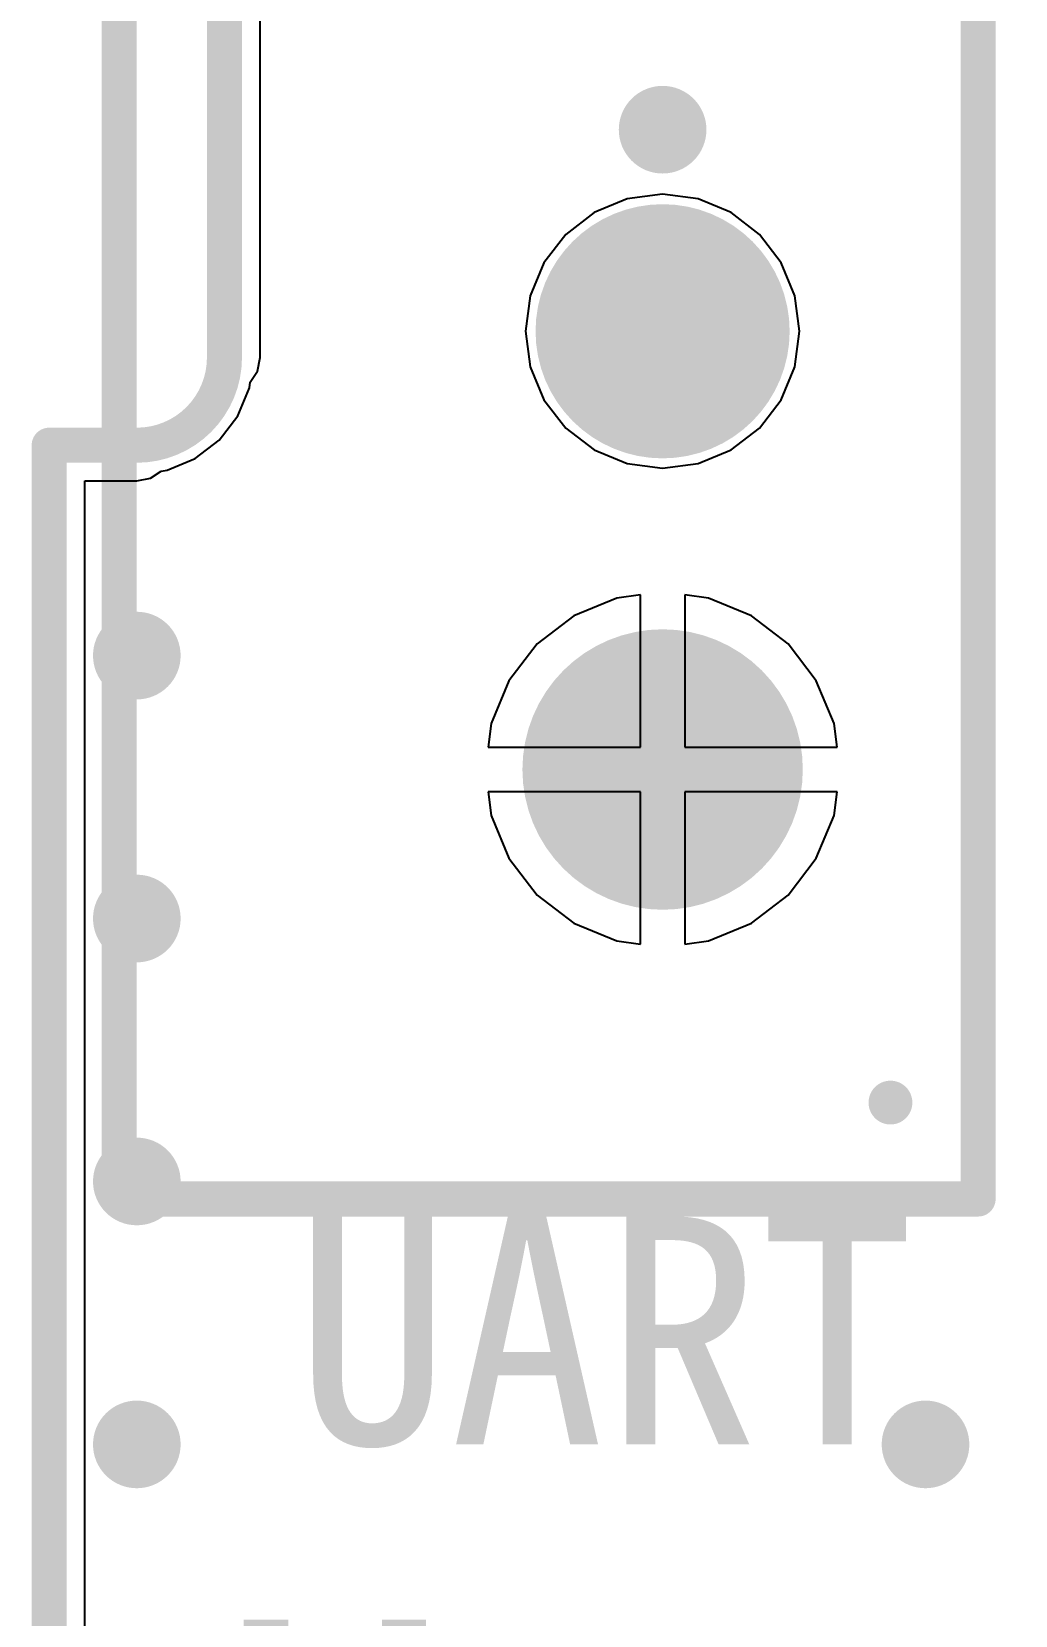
# Model space of a CAD drawing. Header units: millimetres. Extents: x 15 to 120, y 22 to 104.
# Drawn here: x 24.9 to 30.51, y 72.53 to 81.56 of the extents above; entities that cross this region are included whole.
import ezdxf

# ---------------------------------------------------------------- set-up
doc = ezdxf.new("R2010")
doc.units = ezdxf.units.MM
for name, color, linetype in [('BottomLayer', 5, 'Continuous'), ('BottomSolder', 6, 'Continuous'), ('KeepOutLayer', 6, 'Continuous'), ('MultiLayer', 9, 'Continuous'), ('TopLayer', 1, 'Continuous'), ('TopOverlay', 2, 'Continuous'), ('TopSolder', 216, 'Continuous')]:
    doc.layers.add(name, color=color, linetype=linetype)

msp = doc.modelspace()

# ---------------------------------------------------------------- linework, layer by layer
at = {"layer": 'BottomLayer'}
for p, q in [((26.2039, 79.7), (26.2039, 82.7)), ((28.2977, 80.6051), (28.1092, 80.527)), ((28.5, 80.6317), (28.2977, 80.6051)), ((28.7023, 80.6051), (28.5, 80.6317)), ((28.8908, 80.527), (28.7023, 80.6051)), ((28.1092, 80.527), (27.9473, 80.4027)), ((29.0527, 80.4027), (28.8908, 80.527)), ((27.9473, 80.4027), (27.823, 80.2408)), ((29.177, 80.2408), (29.0527, 80.4027)), ((27.823, 80.2408), (27.7449, 80.0523)), ((29.2551, 80.0523), (29.177, 80.2408)), ((27.7449, 80.0523), (27.7183, 79.85)), ((29.2817, 79.85), (29.2551, 80.0523)), ((27.7183, 79.85), (27.7449, 79.6477)), ((29.2551, 79.6477), (29.2817, 79.85)), ((26.1884, 79.622), (26.2039, 79.7)), ((26.1473, 79.5605), (26.1884, 79.622)), ((27.7449, 79.6477), (27.823, 79.4592)), ((29.177, 79.4592), (29.2551, 79.6477)), ((26.0765, 79.3672), (26.143, 79.5277)), ((26.143, 79.5277), (26.1473, 79.5605)), ((27.823, 79.4592), (27.9473, 79.2973)), ((29.0527, 79.2973), (29.177, 79.4592)), ((25.9707, 79.2293), (26.0765, 79.3672)), ((27.9473, 79.2973), (28.1092, 79.173)), ((28.8908, 79.173), (29.0527, 79.2973)), ((25.8328, 79.1235), (25.9707, 79.2293)), ((28.1092, 79.173), (28.2977, 79.0949)), ((28.7023, 79.0949), (28.8908, 79.173)), ((25.578, 79.0116), (25.6395, 79.0527)), ((25.6395, 79.0527), (25.6723, 79.057)), ((25.6723, 79.057), (25.8328, 79.1235)), ((28.2977, 79.0949), (28.5, 79.0683)), ((28.5, 79.0683), (28.7023, 79.0949)), ((25.2039, 40.4039), (25.2039, 78.9961)), ((25.2039, 78.9961), (25.5, 78.9961)), ((25.5, 78.9961), (25.578, 79.0116)), ((28.2379, 78.3282), (27.9937, 78.227)), ((28.373, 78.3459), (28.2379, 78.3282)), ((28.373, 77.477), (28.373, 78.3459)), ((28.7621, 78.3282), (28.627, 78.3459)), ((28.627, 78.3459), (28.627, 77.477)), ((29.0063, 78.227), (28.7621, 78.3282)), ((27.9937, 78.227), (27.7839, 78.0661)), ((29.2161, 78.0661), (29.0063, 78.227)), ((27.7839, 78.0661), (27.623, 77.8563)), ((29.377, 77.8563), (29.2161, 78.0661)), ((27.623, 77.8563), (27.5218, 77.6121)), ((29.4782, 77.6121), (29.377, 77.8563)), ((27.5218, 77.6121), (27.5041, 77.477)), ((29.4959, 77.477), (29.4782, 77.6121)), ((27.5041, 77.477), (28.373, 77.477)), ((28.627, 77.477), (29.4959, 77.477)), ((28.373, 77.223), (27.5041, 77.223)), ((27.5041, 77.223), (27.5218, 77.0879)), ((28.373, 76.3541), (28.373, 77.223)), ((29.4959, 77.223), (28.627, 77.223)), ((28.627, 77.223), (28.627, 76.3541)), ((29.4782, 77.0879), (29.4959, 77.223)), ((27.5218, 77.0879), (27.623, 76.8437)), ((29.377, 76.8437), (29.4782, 77.0879)), ((27.623, 76.8437), (27.7839, 76.6339)), ((29.2161, 76.6339), (29.377, 76.8437)), ((27.7839, 76.6339), (27.9937, 76.473)), ((29.0063, 76.473), (29.2161, 76.6339)), ((27.9937, 76.473), (28.2379, 76.3718)), ((28.7621, 76.3718), (29.0063, 76.473)), ((28.2379, 76.3718), (28.373, 76.3541)), ((28.627, 76.3541), (28.7621, 76.3718))]:
    msp.add_line(p, q, dxfattribs=at)
for points, const_width in [([(28.375, 81, 1), (28.625, 81, 1)], 0.25), ([(28.1625, 79.85, 1), (28.8375, 79.85, 1)], 0.675), ([(25.375, 78, 1), (25.625, 78, 1)], 0.25), ([(28.125, 77.35, 1), (28.875, 77.35, 1)], 0.75), ([(25.375, 76.5, 1), (25.625, 76.5, 1)], 0.25), ([(25.375, 75, 1), (25.625, 75, 1)], 0.25), ([(25.375, 73.5, 1), (25.625, 73.5, 1)], 0.25), ([(29.875, 73.5, 1), (30.125, 73.5, 1)], 0.25)]:
    msp.add_lwpolyline(points, format="xyb", close=True, dxfattribs=dict(at, const_width=const_width))
at = {"layer": 'BottomSolder'}
for points, const_width in [([(28.1375, 79.85, 1), (28.8625, 79.85, 1)], 0.725), ([(28.1375, 79.85, 1), (28.8625, 79.85, 1)], 0.725), ([(28.1, 77.35, 1), (28.9, 77.35, 1)], 0.8), ([(28.1, 77.35, 1), (28.9, 77.35, 1)], 0.8)]:
    msp.add_lwpolyline(points, format="xyb", close=True, dxfattribs=dict(at, const_width=const_width))
at = {"layer": 'KeepOutLayer', "const_width": 0.2}
for points in [[(26, 79.7), (26, 82.7)], [(25, 40.2), (25, 79.2)], [(25, 79.2), (25.5, 79.2)]]:
    msp.add_lwpolyline(points, dxfattribs=at)
msp.add_lwpolyline([(26, 79.7, -0.414212), (25.5, 79.2)], format="xyb", dxfattribs=at)
at = {"layer": 'KeepOutLayer', "const_width": 0.1}
for points in [[(25.95, 79.7, 1), (26.05, 79.7, 1)], [(25.95, 79.7, 1), (26.05, 79.7, 1)], [(24.95, 79.2, 1), (25.05, 79.2, 1)], [(24.95, 79.2, 1), (25.05, 79.2, 1)], [(25.45, 79.2, 1), (25.55, 79.2, 1)], [(25.45, 79.2, 1), (25.55, 79.2, 1)]]:
    msp.add_lwpolyline(points, format="xyb", close=True, dxfattribs=at)
at = {"layer": 'MultiLayer'}
for points, const_width in [([(28.375, 81, 1), (28.625, 81, 1)], 0.25), ([(25.375, 78, 1), (25.625, 78, 1)], 0.25), ([(25.375, 76.5, 1), (25.625, 76.5, 1)], 0.25), ([(29.7375, 75.45, 1), (29.8625, 75.45, 1)], 0.125), ([(25.375, 75, 1), (25.625, 75, 1)], 0.25), ([(25.375, 73.5, 1), (25.625, 73.5, 1)], 0.25), ([(29.875, 73.5, 1), (30.125, 73.5, 1)], 0.25)]:
    msp.add_lwpolyline(points, format="xyb", close=True, dxfattribs=dict(at, const_width=const_width))
at = {"layer": 'TopLayer'}
for p, q in [((26.2039, 79.7), (26.2039, 82.7)), ((28.2977, 80.6051), (28.1092, 80.527)), ((28.5, 80.6317), (28.2977, 80.6051)), ((28.7023, 80.6051), (28.5, 80.6317)), ((28.8908, 80.527), (28.7023, 80.6051)), ((28.1092, 80.527), (27.9473, 80.4027)), ((29.0527, 80.4027), (28.8908, 80.527)), ((27.9473, 80.4027), (27.823, 80.2408)), ((29.177, 80.2408), (29.0527, 80.4027)), ((27.823, 80.2408), (27.7449, 80.0523)), ((29.2551, 80.0523), (29.177, 80.2408)), ((27.7449, 80.0523), (27.7183, 79.85)), ((29.2817, 79.85), (29.2551, 80.0523)), ((27.7183, 79.85), (27.7449, 79.6477)), ((29.2551, 79.6477), (29.2817, 79.85)), ((26.1884, 79.622), (26.2039, 79.7)), ((26.1473, 79.5605), (26.1884, 79.622)), ((27.7449, 79.6477), (27.823, 79.4592)), ((29.177, 79.4592), (29.2551, 79.6477)), ((26.0765, 79.3672), (26.143, 79.5277)), ((26.143, 79.5277), (26.1473, 79.5605)), ((27.823, 79.4592), (27.9473, 79.2973)), ((29.0527, 79.2973), (29.177, 79.4592)), ((25.9707, 79.2293), (26.0765, 79.3672)), ((27.9473, 79.2973), (28.1092, 79.173)), ((28.8908, 79.173), (29.0527, 79.2973)), ((25.8328, 79.1235), (25.9707, 79.2293)), ((28.1092, 79.173), (28.2977, 79.0949)), ((28.7023, 79.0949), (28.8908, 79.173)), ((25.578, 79.0116), (25.6395, 79.0527)), ((25.6395, 79.0527), (25.6723, 79.057)), ((25.6723, 79.057), (25.8328, 79.1235)), ((28.2977, 79.0949), (28.5, 79.0683)), ((28.5, 79.0683), (28.7023, 79.0949)), ((25.2039, 40.4039), (25.2039, 78.9961)), ((25.2039, 78.9961), (25.5, 78.9961)), ((25.5, 78.9961), (25.578, 79.0116)), ((28.2379, 78.3282), (27.9937, 78.227)), ((28.373, 78.3459), (28.2379, 78.3282)), ((28.373, 77.477), (28.373, 78.3459)), ((28.7621, 78.3282), (28.627, 78.3459)), ((28.627, 78.3459), (28.627, 77.477)), ((29.0063, 78.227), (28.7621, 78.3282)), ((27.9937, 78.227), (27.7839, 78.0661)), ((29.2161, 78.0661), (29.0063, 78.227)), ((27.7839, 78.0661), (27.623, 77.8563)), ((29.377, 77.8563), (29.2161, 78.0661)), ((27.623, 77.8563), (27.5218, 77.6121)), ((29.4782, 77.6121), (29.377, 77.8563)), ((27.5218, 77.6121), (27.5041, 77.477)), ((29.4959, 77.477), (29.4782, 77.6121)), ((27.5041, 77.477), (28.373, 77.477)), ((28.627, 77.477), (29.4959, 77.477)), ((28.373, 77.223), (27.5041, 77.223)), ((27.5041, 77.223), (27.5218, 77.0879)), ((28.373, 76.3541), (28.373, 77.223)), ((29.4959, 77.223), (28.627, 77.223)), ((28.627, 77.223), (28.627, 76.3541)), ((29.4782, 77.0879), (29.4959, 77.223)), ((27.5218, 77.0879), (27.623, 76.8437)), ((29.377, 76.8437), (29.4782, 77.0879)), ((27.623, 76.8437), (27.7839, 76.6339)), ((29.2161, 76.6339), (29.377, 76.8437)), ((27.7839, 76.6339), (27.9937, 76.473)), ((29.0063, 76.473), (29.2161, 76.6339)), ((27.9937, 76.473), (28.2379, 76.3718)), ((28.7621, 76.3718), (29.0063, 76.473)), ((28.2379, 76.3718), (28.373, 76.3541)), ((28.627, 76.3541), (28.7621, 76.3718))]:
    msp.add_line(p, q, dxfattribs=at)
for points, const_width in [([(28.375, 81, 1), (28.625, 81, 1)], 0.25), ([(28.1625, 79.85, 1), (28.8375, 79.85, 1)], 0.675), ([(25.375, 78, 1), (25.625, 78, 1)], 0.25), ([(28.125, 77.35, 1), (28.875, 77.35, 1)], 0.75), ([(25.375, 76.5, 1), (25.625, 76.5, 1)], 0.25), ([(29.7375, 75.45, 1), (29.8625, 75.45, 1)], 0.125), ([(25.375, 75, 1), (25.625, 75, 1)], 0.25), ([(25.375, 73.5, 1), (25.625, 73.5, 1)], 0.25), ([(29.875, 73.5, 1), (30.125, 73.5, 1)], 0.25)]:
    msp.add_lwpolyline(points, format="xyb", close=True, dxfattribs=dict(at, const_width=const_width))
at = {"layer": 'TopOverlay', "const_width": 0.2}
for points in [[(25.4, 74.9), (25.4, 87.3)], [(30.3, 74.9), (30.3, 86.2)], [(25.4, 74.9), (30.3, 74.9)]]:
    msp.add_lwpolyline(points, dxfattribs=at)
at = {"layer": 'TopOverlay', "const_width": 0.1}
for points in [[(25.35, 74.9, 1), (25.45, 74.9, 1)], [(25.35, 74.9, 1), (25.45, 74.9, 1)], [(30.25, 74.9, 1), (30.35, 74.9, 1)], [(30.25, 74.9, 1), (30.35, 74.9, 1)]]:
    msp.add_lwpolyline(points, format="xyb", close=True, dxfattribs=at)
at = {"layer": 'TopSolder'}
for points, const_width in [([(28.1375, 79.85, 1), (28.8625, 79.85, 1)], 0.725), ([(28.1375, 79.85, 1), (28.8625, 79.85, 1)], 0.725), ([(28.1, 77.35, 1), (28.9, 77.35, 1)], 0.8), ([(28.1, 77.35, 1), (28.9, 77.35, 1)], 0.8)]:
    msp.add_lwpolyline(points, format="xyb", close=True, dxfattribs=dict(at, const_width=const_width))

# ---------------------------------------------------------------- texts
at = {"layer": 'TopOverlay'}
for s, height, p in [('UART', 1.3, (26.4, 73.5)), ('Hardkernel Co.,Ltd.', 2.000001, (25.95, 70.5))]:
    msp.add_text(s, height=height, rotation=360, dxfattribs=at).set_placement(p)

doc.saveas('drawing.dxf')
